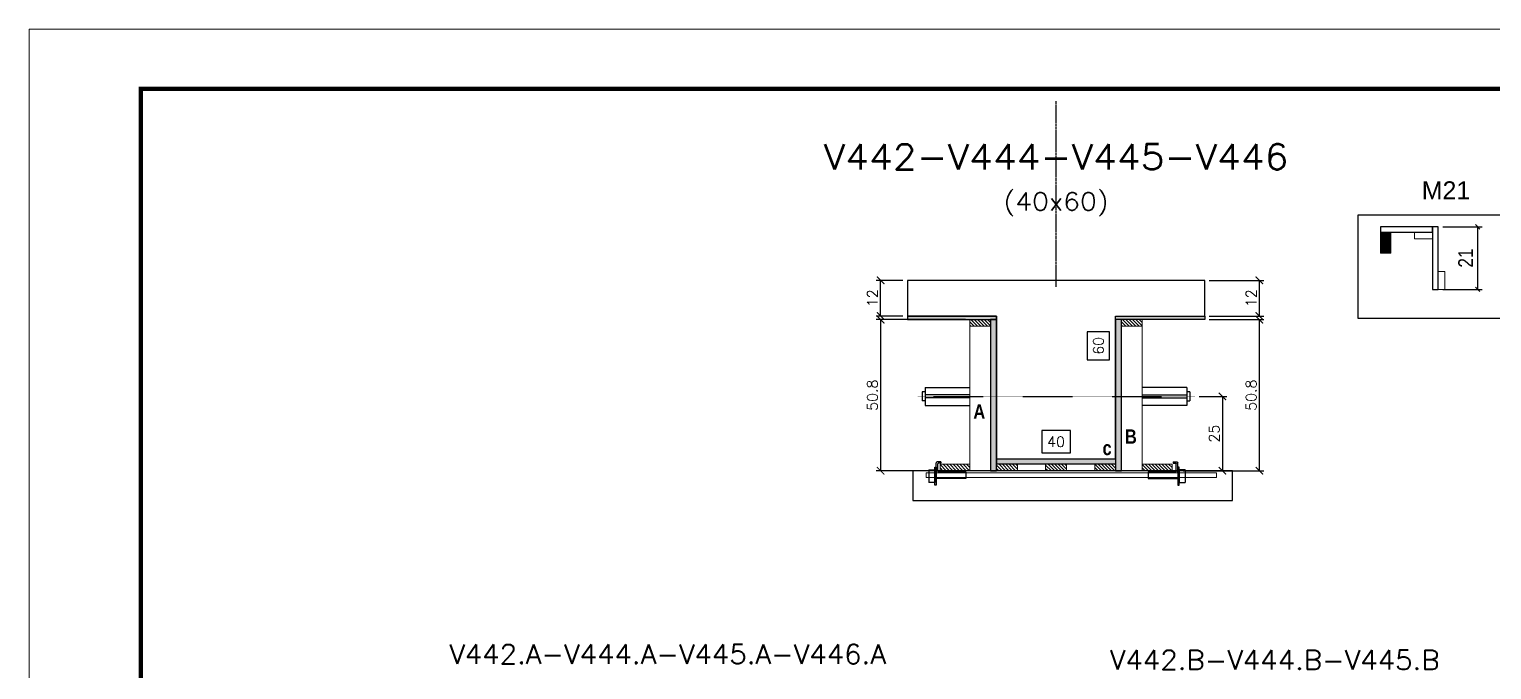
# Model space of a CAD drawing. Extents: x 137137 to 143418, y 10464 to 34486.
# Drawn here: x 138722 to 139706, y 19124 to 19554 of the extents above; entities that cross this region are included whole.
import ezdxf
from ezdxf.enums import TextEntityAlignment as Align

# ---------------------------------------------------------------- set-up
doc = ezdxf.new("R2010")
doc.units = 0
doc.linetypes.add('DASHED', pattern=[0.75, 0.5, -0.25])
doc.linetypes.add('HIDDEN', pattern=[0.375, 0.25, -0.125])
for name, color, linetype in [('5', 5, 'Continuous'), ('barrote', 251, 'Continuous'), ('COTA', 241, 'Continuous'), ('Cota Seção (2x)', 4, 'Continuous'), ('detalhes', 4, 'Continuous'), ('Painéis', 200, 'Continuous'), ('presilha', 1, 'Continuous'), ('TENSOR', 3, 'Continuous'), ('Texto de Titulo', 7, 'Continuous'), ('Texto Qtd Sarr', 242, 'Continuous')]:
    doc.layers.add(name, color=color, linetype=linetype)
for name, color, linetype, lineweight in [('CONCRETO', 251, 'Continuous', 25), ('Folhas', 255, 'Continuous', 9), ('Hachura', 251, 'Continuous', 9), ('Madeira', 126, 'Continuous', 18), ('Sarr 2.2x7', 40, 'Continuous', 9), ('SARRAFO DE PRESSAO', 251, 'DASHED', 9), ('SCO-___-LAJ', 2, 'Continuous', 0), ('Texto Seção', 7, 'Continuous', 15)]:
    doc.layers.add(name, color=color, linetype=linetype, lineweight=lineweight)
doc.styles.add('COTA TECNICA', font='techl___.ttf', dxfattribs={"height": 10})
doc.styles.add('REGUA-120', font='ROMANS.shx', dxfattribs={"height": 15})
doc.styles.add('Romans', font='romans.shx')
doc.styles.get("Standard").update_dxf_attribs({"font": 'arial.ttf'})
doc.styles.add('TECNICA', font='techb___.ttf', dxfattribs={"height": 10})
doc.dimstyles.new('Cota Seção (2x)', dxfattribs={"dimtxt": 7, "dimasz": 5, "dimexe": 3, "dimexo": 3, "dimgap": 2, "dimtad": 3, "dimdec": 1, "dimlfac": 0.5, "dimzin": 12, "dimdsep": 46, "dimtxsty": 'Romans', "dimblk": 'ARCHTICK', "dimcen": 0, "dimclrd": 4, "dimclre": 4, "dimclrt": 1, "dimadec": 1, "dimazin": 3, "dimtfac": 1, "dimtdec": 1, "dimtmove": 0, "dimatfit": 3, "dimldrblk": 'OBLIQUE', "dimfxl": 1, "dimtolj": 1, "dimtzin": 12, "dimarcsym": 0})
doc.dimstyles.new('Cota Seção interna', dxfattribs={"dimtxt": 7, "dimasz": 6, "dimexe": 0.18, "dimexo": 2, "dimgap": -4, "dimtad": 3, "dimdec": 1, "dimlfac": 0.5, "dimzin": 12, "dimdsep": 46, "dimtxsty": 'Romans', "dimblk": 'ARCHTICK', "dimcen": 0.09, "dimse1": 1, "dimse2": 1, "dimsd1": 1, "dimsd2": 1, "dimclrd": 180, "dimclre": 5, "dimclrt": 1, "dimadec": 0, "dimazin": 3, "dimtfac": 1, "dimtdec": 1, "dimtofl": 0, "dimtmove": 0, "dimatfit": 3, "dimldrblk": 'ARCHTICK', "dimfxl": 1, "dimtolj": 1, "dimtzin": 0, "dimarcsym": 0})
doc.dimstyles.new('PAINEL', dxfattribs={"dimtxt": 10, "dimasz": 3, "dimexe": 3, "dimexo": 3, "dimgap": 3, "dimtad": 1, "dimdec": 1, "dimzin": 12, "dimdsep": 46, "dimtxsty": 'COTA TECNICA', "dimblk1": 'OBLIQUE', "dimblk2": 'OBLIQUE', "dimsah": 1, "dimcen": 0.9, "dimclrd": 4, "dimclre": 4, "dimclrt": 240, "dimadec": 1, "dimazin": 3, "dimtfac": 1, "dimtdec": 1, "dimtmove": 0, "dimatfit": 3, "dimfxl": 1, "dimtolj": 1, "dimtzin": 12, "dimarcsym": 0})

# ---------------------------------------------------------------- blocks, each defined once
blk = doc.blocks.new('9999999999')
at = {"layer": 'Folhas'}
blk.add_lwpolyline([(98138.98, 34190.21), (99623.98, 34190.21), (99623.98, 35240.21), (98138.98, 35240.21)], close=True, dxfattribs=at)
at = {"layer": 'Folhas', "color": 30, "const_width": 3}
blk.add_lwpolyline([(98213.98, 34230.21), (99583.98, 34230.21), (99583.98, 35200.21), (98213.98, 35200.21)], close=True, dxfattribs=at)
blk = doc.blocks.new('_ArchTick')
at = {"color": 0, "linetype": 'ByBlock', "const_width": 0.15}
blk.add_lwpolyline([(-0.5, -0.5), (0.5, 0.5)], dxfattribs=at)
blk = doc.blocks.new('*D1594')
at = {"layer": 'COTA', "color": 4, "lineweight": -2, "transparency": 16777216}
for p, q in [((139515.79, 19359.1), (139552.51, 19359.1)), ((139549.51, 19257.5), (139549.51, 19359.1)), ((139498.19, 19257.5), (139552.51, 19257.5))]:
    blk.add_line(p, q, dxfattribs=at)
at = {"layer": 'Defpoints', "color": 0, "transparency": 16777216}
for p in [(139512.79, 19359.1), (139549.51, 19359.1), (139495.19, 19257.5)]:
    blk.add_point(p, dxfattribs=at)
at = {"layer": 'COTA', "color": 4, "lineweight": -2, "transparency": 16777216, "xscale": 5, "yscale": 5, "zscale": 5}
for p, rotation in [((139549.51, 19359.1), 90), ((139549.51, 19257.5), 270)]:
    blk.add_blockref('_ArchTick', p, dxfattribs=dict(at, rotation=rotation))
at = {"layer": 'COTA', "color": 1, "transparency": 16777216, "insert": (139544.01, 19308.3), "char_height": 7, "attachment_point": 5, "rotation": 90, "style": 'Romans'}
blk.add_mtext('\\A1;50.8', dxfattribs=at)
blk = doc.blocks.new('_Oblique')
at = {"color": 0, "linetype": 'ByBlock', "lineweight": -2}
blk.add_line((-0.5, -0.5), (0.5, 0.5), dxfattribs=at)
blk = doc.blocks.new('*D1595')
at = {"layer": 'COTA', "color": 4, "lineweight": -2, "transparency": 16777216}
for p, q in [((139515.79, 19385.5), (139552.51, 19385.5)), ((139549.51, 19361.5), (139549.51, 19385.5)), ((139515.79, 19361.5), (139552.51, 19361.5))]:
    blk.add_line(p, q, dxfattribs=at)
at = {"layer": 'Defpoints', "color": 0, "transparency": 16777216}
for p in [(139512.79, 19385.5), (139549.51, 19385.5), (139512.79, 19361.5)]:
    blk.add_point(p, dxfattribs=at)
at = {"layer": 'COTA', "color": 4, "lineweight": -2, "transparency": 16777216, "xscale": 5, "yscale": 5, "zscale": 5}
for p, rotation in [((139549.51, 19385.5), 90), ((139549.51, 19361.5), 270)]:
    blk.add_blockref('_ArchTick', p, dxfattribs=dict(at, rotation=rotation))
at = {"layer": 'COTA', "color": 1, "transparency": 16777216, "insert": (139544.01, 19373.5), "char_height": 7, "attachment_point": 5, "rotation": 90, "style": 'Romans'}
blk.add_mtext('\\A1;12', dxfattribs=at)
blk = doc.blocks.new('*D1596')
at = {"layer": 'Cota Seção (2x)', "color": 180, "lineweight": -2, "transparency": 16777216}
for p, q in [((139448.79, 19351), (139433.79, 19351)), ((139433.79, 19351), (139433.79, 19332)), ((139448.79, 19332), (139448.79, 19351)), ((139433.79, 19332), (139448.79, 19332))]:
    blk.add_line(p, q, dxfattribs=at)
at = {"layer": 'Defpoints', "color": 0, "transparency": 16777216}
for p in [(139452.79, 19385.5), (139452.79, 19385.5), (139452.79, 19265.5)]:
    blk.add_point(p, dxfattribs=at)
at = {"layer": 'Cota Seção (2x)', "color": 1, "transparency": 16777216, "insert": (139441.29, 19341.5), "char_height": 7, "attachment_point": 5, "rotation": 90, "style": 'Romans'}
blk.add_mtext('\\A1;60', dxfattribs=at)
blk = doc.blocks.new('PRESILHA METÁLICA 1')
at = {"layer": 'presilha'}
for p, q in [((6, 15.5), (7.5, 15.5)), ((6, -2.5), (6, 15.5)), ((7.5, 10.6), (7.5, 19.9)), ((7.5, 15.5), (7.5, -2.5)), ((12, 21), (8.6, 21)), ((9, 11.6), (9, 18.9)), ((12, 19.5), (9.6, 19.5)), ((12, 21), (12, 19.5)), ((0, 13), (6, 13)), ((0, 13), (0, 0)), ((6, 0), (0, 0)), ((6, 13), (6, 0)), ((37.5, 4.1), (7.5, 4.1)), ((37.5, 11), (9.6, 11)), ((37.5, 11), (37.5, 4.1)), ((7.5, -2.5), (6, -2.5))]:
    blk.add_line(p, q, dxfattribs=at)
for centre, radius, start, end in [((8.6, 19.9), 1.14, 90, 180), ((9.6, 18.9), 0.57, 90, 180), ((9.6, 11.6), 0.57, 180, 270)]:
    blk.add_arc(centre, radius, start, end, dxfattribs=at)
blk = doc.blocks.new('*D1597')
at = {"layer": 'Cota Seção (2x)', "color": 180, "lineweight": -2, "transparency": 16777216}
for p, q in [((139422.46, 19284.5), (139403.13, 19284.5)), ((139403.13, 19284.5), (139403.13, 19269.5)), ((139422.46, 19269.5), (139422.46, 19284.5)), ((139403.13, 19269.5), (139422.46, 19269.5))]:
    blk.add_line(p, q, dxfattribs=at)
at = {"layer": 'Defpoints', "color": 0, "transparency": 16777216}
for p in [(139372.8, 19257.5), (139452.79, 19265.5), (139452.79, 19257.5)]:
    blk.add_point(p, dxfattribs=at)
at = {"layer": 'Cota Seção (2x)', "color": 1, "transparency": 16777216, "insert": (139412.79, 19277), "char_height": 7, "attachment_point": 5, "style": 'Romans'}
blk.add_mtext('\\A1;40', dxfattribs=at)
blk = doc.blocks.new('*D1598')
at = {"layer": 'COTA', "color": 4, "lineweight": -2, "transparency": 16777216}
for p, q in [((139351.79, 19359.1), (139291.82, 19359.1)), ((139294.82, 19359.1), (139294.82, 19257.5)), ((139351.79, 19257.5), (139291.82, 19257.5))]:
    blk.add_line(p, q, dxfattribs=at)
at = {"layer": 'Defpoints', "color": 0, "transparency": 16777216}
for p in [(139354.79, 19359.1), (139294.82, 19257.5), (139354.79, 19257.5)]:
    blk.add_point(p, dxfattribs=at)
at = {"layer": 'COTA', "color": 4, "lineweight": -2, "transparency": 16777216, "xscale": 5, "yscale": 5, "zscale": 5}
for p, rotation in [((139294.82, 19359.1), 90), ((139294.82, 19257.5), 270)]:
    blk.add_blockref('_ArchTick', p, dxfattribs=dict(at, rotation=rotation))
at = {"layer": 'COTA', "color": 1, "transparency": 16777216, "insert": (139289.32, 19308.3), "char_height": 7, "attachment_point": 5, "rotation": 90, "style": 'Romans'}
blk.add_mtext('\\A1;50.8', dxfattribs=at)
blk = doc.blocks.new('*D1599')
at = {"layer": 'COTA', "color": 4, "lineweight": -2, "transparency": 16777216}
for p, q in [((139509.1, 19307.47), (139527.65, 19307.47)), ((139524.65, 19307.47), (139524.65, 19257.5)), ((139509.1, 19257.5), (139527.65, 19257.5))]:
    blk.add_line(p, q, dxfattribs=at)
at = {"layer": 'Defpoints', "color": 0, "transparency": 16777216}
for p in [(139506.1, 19307.47), (139506.1, 19257.5), (139524.65, 19257.5)]:
    blk.add_point(p, dxfattribs=at)
at = {"layer": 'COTA', "color": 4, "lineweight": -2, "transparency": 16777216, "xscale": 5, "yscale": 5, "zscale": 5}
for p, rotation in [((139524.65, 19307.47), 90), ((139524.65, 19257.5), 270)]:
    blk.add_blockref('_ArchTick', p, dxfattribs=dict(at, rotation=rotation))
at = {"layer": 'COTA', "color": 1, "transparency": 16777216, "insert": (139519.15, 19282.49), "char_height": 7, "attachment_point": 5, "rotation": 90, "style": 'Romans'}
blk.add_mtext('\\A1;25', dxfattribs=at)
blk = doc.blocks.new('titulo1')
at = {"layer": 'Defpoints', "color": 252, "linetype": 'HIDDEN', "ltscale": 2}
blk.add_line((0, 0), (0, 125), dxfattribs=at)
at = {"layer": 'Defpoints', "style": 'Romans', "oblique": 15}
blk.add_attdef('FOLHA', text='', height=10, dxfattribs=at).set_placement((0, 15.58), align=Align.MIDDLE_CENTER)
at = {"layer": 'Texto Qtd Sarr', "color": 3, "style": 'Romans', "oblique": 15}
for tag, height, p in [('TITULO', 17, (0, 71.45)), ('SEÇÃO', 12, (0, 41.55))]:
    blk.add_attdef(tag, text='', height=height, dxfattribs=at).set_placement(p, align=Align.MIDDLE_CENTER)
blk = doc.blocks.new('*D1899')
at = {"layer": 'COTA', "color": 4, "lineweight": -2, "transparency": 16777216}
for p, q in [((139309.8, 19385.5), (139291.82, 19385.5)), ((139294.82, 19361.5), (139294.82, 19385.5)), ((139309.8, 19361.5), (139291.82, 19361.5))]:
    blk.add_line(p, q, dxfattribs=at)
at = {"layer": 'Defpoints', "color": 0, "transparency": 16777216}
for p in [(139294.82, 19385.5), (139312.8, 19385.5), (139312.8, 19361.5)]:
    blk.add_point(p, dxfattribs=at)
at = {"layer": 'COTA', "color": 4, "lineweight": -2, "transparency": 16777216, "xscale": 5, "yscale": 5, "zscale": 5}
for p, rotation in [((139294.82, 19385.5), 90), ((139294.82, 19361.5), 270)]:
    blk.add_blockref('_ArchTick', p, dxfattribs=dict(at, rotation=rotation))
at = {"layer": 'COTA', "color": 1, "transparency": 16777216, "insert": (139289.32, 19373.5), "char_height": 7, "attachment_point": 5, "rotation": 90, "style": 'Romans'}
blk.add_mtext('\\A1;12', dxfattribs=at)
blk = doc.blocks.new('*D1900')
at = {"layer": 'Defpoints', "color": 0, "linetype": 'ByBlock', "transparency": 16777216}
for p in [(139669.84, 19421.46), (139669.84, 19379.46), (139696.29, 19379.46)]:
    blk.add_point(p, dxfattribs=at)
at = {"layer": 'Sarr 2.2x7', "color": 4, "linetype": 'ByBlock', "lineweight": -2, "transparency": 16777216}
for p, q in [((139672.84, 19421.46), (139699.29, 19421.46)), ((139696.29, 19421.46), (139696.29, 19379.46)), ((139672.84, 19379.46), (139699.29, 19379.46))]:
    blk.add_line(p, q, dxfattribs=at)
at = {"layer": 'Sarr 2.2x7', "color": 4, "linetype": 'ByBlock', "lineweight": -2, "transparency": 16777216, "xscale": 3, "yscale": 3, "zscale": 3}
for p, rotation in [((139696.29, 19421.46), 90), ((139696.29, 19379.46), 270)]:
    blk.add_blockref('_Oblique', p, dxfattribs=dict(at, rotation=rotation))
at = {"layer": 'Sarr 2.2x7', "color": 240, "linetype": 'ByBlock', "transparency": 16777216, "insert": (139688.23, 19400.46), "char_height": 10, "attachment_point": 5, "rotation": 90, "style": 'COTA TECNICA'}
blk.add_mtext('\\A1;21', dxfattribs=at)

msp = doc.modelspace()

# ---------------------------------------------------------------- hatches: boundary and pattern name
at = {"layer": 'Hachura'}
h = msp.add_hatch(color=256, dxfattribs=at)
h.dxf.hatch_style = 1
h.paths.add_polyline_path([(139372.8, 19359.1), (139372.8, 19361.5), (139312.8, 19361.5), (139312.8, 19359.1)])
h = msp.add_hatch(dxfattribs=at)
h.set_pattern_fill('ANSI31', color=256, scale=0.5, angle=270, style=0)
h.set_pattern_definition([(315, (162260.6139, 11051.4572), (1.12253202, 1.12253202), [])])
h.paths.add_polyline_path([(139354.79, 19354.7), (139354.79, 19359.1), (139368.79, 19359.1), (139368.79, 19354.7)])
h = msp.add_hatch(color=256, dxfattribs=at)
h.dxf.hatch_style = 1
h.paths.add_polyline_path([(139372.79, 19359.1), (139368.79, 19359.1), (139368.79, 19257.5), (139372.79, 19257.5)])
h = msp.add_hatch(color=256, dxfattribs=at)
h.dxf.hatch_style = 1
h.paths.add_polyline_path([(139452.79, 19359.1), (139452.79, 19361.5), (139512.79, 19361.5), (139512.79, 19359.1)])
h = msp.add_hatch(color=256, dxfattribs=at)
h.dxf.hatch_style = 1
h.paths.add_polyline_path([(139456.79, 19359.1), (139452.79, 19359.1), (139452.79, 19257.5), (139456.79, 19257.5)])
h = msp.add_hatch(dxfattribs=at)
h.set_pattern_fill('ANSI31', color=256, scale=0.5, angle=270, style=0)
h.set_pattern_definition([(315, (162362.6139, 11051.4572), (1.12253202, 1.12253202), [])])
h.paths.add_polyline_path([(139456.79, 19354.7), (139456.79, 19359.1), (139470.79, 19359.1), (139470.79, 19354.7)])
h = msp.add_hatch(dxfattribs=at)
h.set_pattern_fill('ANSI31', color=256, scale=0.5, angle=270, style=0)
h.set_pattern_definition([(315, (162226.6139, 11027.8572), (1.12253202, 1.12253202), [])])
h.paths.add_polyline_path([(139354.79, 19257.5), (139354.79, 19261.9), (139334.79, 19261.9), (139334.79, 19257.5)])
h = msp.add_hatch(color=256, dxfattribs=at)
h.dxf.hatch_style = 1
h.paths.add_polyline_path([(139372.8, 19261.9), (139372.8, 19265.5), (139452.79, 19265.5), (139452.79, 19261.9)])
h = msp.add_hatch(dxfattribs=at)
h.set_pattern_fill('ANSI31', color=256, scale=0.5, angle=270, style=0)
h.set_pattern_definition([(315, (162329.416, 11027.8572), (1.12253202, 1.12253202), [])])
h.paths.add_polyline_path([(139372.8, 19257.5), (139372.8, 19261.9), (139386.8, 19261.9), (139386.8, 19257.5)])
h = msp.add_hatch(dxfattribs=at)
h.set_pattern_fill('ANSI31', color=256, scale=0.5, angle=270, style=0)
h.set_pattern_definition([(315, (162362.4149, 11027.8572), (1.12253202, 1.12253202), [])])
h.paths.add_polyline_path([(139405.79, 19257.5), (139405.79, 19261.9), (139419.79, 19261.9), (139419.79, 19257.5)])
h = msp.add_hatch(dxfattribs=at)
h.set_pattern_fill('ANSI31', color=256, scale=0.5, angle=270, style=0)
h.set_pattern_definition([(315, (162371.4139, 11027.8572), (1.12253202, 1.12253202), [])])
h.paths.add_polyline_path([(139452.79, 19257.5), (139452.79, 19261.9), (139438.79, 19261.9), (139438.79, 19257.5)])
h = msp.add_hatch(dxfattribs=at)
h.set_pattern_fill('ANSI31', color=256, scale=0.5, angle=270, style=0)
h.set_pattern_definition([(315, (162362.6139, 11027.8572), (1.12253202, 1.12253202), [])])
h.paths.add_polyline_path([(139490.79, 19257.5), (139490.79, 19261.9), (139470.79, 19261.9), (139470.79, 19257.5)])
at = {"layer": 'Madeira'}
h = msp.add_hatch(dxfattribs=at)
h.set_pattern_fill('ANSI31', color=256, scale=0.2, angle=270, style=0)
h.set_pattern_definition([(315, (156266.8211, 6069.7238), (0.449012806, 0.449012806), [])])
h.paths.add_polyline_path([(139630.88, 19403.85), (139637.88, 19403.85), (139637.88, 19417.85), (139630.88, 19417.85)])

# ---------------------------------------------------------------- linework, layer by layer
at = {"ltscale": 3}
for p, q in [((139322.79, 19310.47), (139322.79, 19304.47)), ((139324.79, 19310.47), (139322.79, 19310.47)), ((139324.79, 19313.47), (139324.79, 19301.47)), ((139324.79, 19313.47), (139354.79, 19313.47)), ((139354.79, 19308.47), (139324.79, 19308.47)), ((139354.79, 19306.47), (139324.79, 19306.47)), ((139500.79, 19313.47), (139470.79, 19313.47)), ((139470.79, 19308.47), (139500.79, 19308.47)), ((139470.79, 19306.47), (139500.79, 19306.47)), ((139500.79, 19313.47), (139500.79, 19301.47)), ((139502.79, 19310.47), (139500.79, 19310.47)), ((139502.79, 19310.47), (139502.79, 19304.47)), ((139324.79, 19304.47), (139322.79, 19304.47)), ((139324.79, 19301.47), (139354.79, 19301.47)), ((139500.79, 19301.47), (139470.79, 19301.47)), ((139500.79, 19304.47), (139502.79, 19304.47))]:
    msp.add_line(p, q, dxfattribs=at)
at = {"linetype": 'ByBlock'}
msp.add_lwpolyline([(139615.89, 19429.61), (139719.33, 19429.61), (139719.33, 19359.79), (139615.89, 19359.79)], close=True, dxfattribs=at)
at = {"layer": 'barrote'}
msp.add_lwpolyline([(139316.43, 19237.5), (139531.4, 19237.5), (139531.4, 19257.5), (139316.43, 19257.5)], close=True, dxfattribs=at)
at = {"layer": 'CONCRETO'}
msp.add_lwpolyline([(139372.79, 19361.5), (139372.79, 19261.9), (139372.8, 19261.9), (139372.8, 19265.5), (139452.79, 19265.5), (139452.79, 19361.5), (139512.79, 19361.5), (139512.79, 19385.5), (139452.79, 19385.5), (139452.79, 19385.5), (139372.79, 19385.5), (139312.8, 19385.5), (139312.8, 19361.5)], close=True, dxfattribs=at)
at = {"layer": 'Madeira'}
for points in [[(139630.88, 19417.85), (139637.88, 19417.85), (139637.88, 19403.85), (139630.88, 19403.85)], [(139354.79, 19354.7), (139354.79, 19359.1), (139368.79, 19359.1), (139368.79, 19354.7)], [(139354.79, 19359.1), (139368.79, 19359.1), (139368.79, 19257.5), (139354.79, 19257.5)], [(139456.79, 19354.7), (139456.79, 19359.1), (139470.79, 19359.1), (139470.79, 19354.7)], [(139456.79, 19359.1), (139470.79, 19359.1), (139470.79, 19257.5), (139456.79, 19257.5)], [(139354.79, 19257.5), (139354.79, 19261.9), (139334.79, 19261.9), (139334.79, 19257.5)], [(139372.8, 19257.5), (139372.8, 19261.9), (139386.8, 19261.9), (139386.8, 19257.5)], [(139405.79, 19257.5), (139405.79, 19261.9), (139419.79, 19261.9), (139419.79, 19257.5)], [(139452.79, 19257.5), (139452.79, 19261.9), (139438.79, 19261.9), (139438.79, 19257.5)], [(139490.79, 19257.5), (139490.79, 19261.9), (139470.79, 19261.9), (139470.79, 19257.5)]]:
    msp.add_lwpolyline(points, close=True, dxfattribs=at)
at = {"layer": 'Painéis', "linetype": 'ByBlock'}
msp.add_lwpolyline([(139665.84, 19421.46), (139630.9, 19421.46), (139630.9, 19417.86), (139665.84, 19417.86), (139665.84, 19421.46)], dxfattribs=at)
at = {"layer": 'Painéis'}
for points in [[(139665.84, 19379.46), (139669.84, 19379.46), (139669.84, 19421.46), (139665.84, 19421.46)], [(139372.8, 19359.1), (139372.8, 19361.5), (139312.8, 19361.5), (139312.8, 19359.1)], [(139372.79, 19359.1), (139368.79, 19359.1), (139368.79, 19257.5), (139372.79, 19257.5)], [(139452.79, 19359.1), (139452.79, 19361.5), (139512.79, 19361.5), (139512.79, 19359.1)], [(139456.79, 19359.1), (139452.79, 19359.1), (139452.79, 19257.5), (139456.79, 19257.5)], [(139372.8, 19261.9), (139372.8, 19265.5), (139452.79, 19265.5), (139452.79, 19261.9)]]:
    msp.add_lwpolyline(points, close=True, dxfattribs=at)
at = {"layer": 'Sarr 2.2x7', "linetype": 'ByBlock'}
for points in [[(139665.84, 19417.86), (139653.84, 19417.86), (139653.84, 19413.46), (139665.84, 19413.46), (139665.84, 19417.86)], [(139674.24, 19379.46), (139674.24, 19391.46), (139669.84, 19391.46), (139669.84, 19379.46), (139674.24, 19379.46)]]:
    msp.add_lwpolyline(points, dxfattribs=at)
at = {"layer": 'SCO-___-LAJ', "color": 1}
msp.add_lwpolyline([(139325.43, 19256.17), (139520.74, 19256.17), (139520.74, 19252.97), (139325.43, 19252.97)], close=True, dxfattribs=at)
at = {"layer": 'TENSOR', "linetype": 'HIDDEN', "ltscale": 0.5}
msp.add_line((139319.79, 19307.47), (139506.1, 19307.47), dxfattribs=at)

# ---------------------------------------------------------------- block references
at = {"layer": 'presilha', "yscale": 0.6666666666666666, "zscale": 0.6666666666666666}
for p, xscale in [((139327.22, 19249.53), 0.6666666666666666), ((139499.66, 19249.53), -0.6666666666666666)]:
    msp.add_blockref('PRESILHA METÁLICA 1', p, dxfattribs=dict(at, xscale=xscale))
at = {"layer": 'SARRAFO DE PRESSAO', "color": 6, "linetype": 'ByBlock'}
msp.add_blockref('9999999999', (40583.31, -15685.91), dxfattribs=at)
at = {"layer": 'Texto Seção'}
ref = msp.add_blockref('titulo1', (139412.79, 19381.06), dxfattribs=at)
ref.add_attrib('TITULO', 'V442-V444-V445-V446', dxfattribs={"layer": 'Texto de Titulo', "color": 7, "height": 17, "style": 'Romans', "width": 1.1}).set_placement((139412.79, 19468.56), align=Align.MIDDLE_CENTER)
ref.add_attrib('SEÇÃO', '(40x60)', dxfattribs={"layer": 'Texto de Titulo', "color": 7, "height": 12, "style": 'Romans', "width": 1.1}).set_placement((139412.79, 19438.56), align=Align.MIDDLE_CENTER)

# ---------------------------------------------------------------- texts
at = {"layer": '5', "color": 7, "linetype": 'Continuous'}
msp.add_text('M21', height=12, rotation=359.99996, dxfattribs=at).set_placement((139658.73, 19440.06))
at = {"layer": 'detalhes', "style": 'TECNICA'}
for s, p in [('A', (139357.19, 19292.53)), ('B', (139459.15, 19275.69)), ('c', (139444.05, 19268))]:
    msp.add_text(s, height=9.6, dxfattribs=at).set_placement(p)
at = {"layer": 'Texto Seção', "style": 'REGUA-120', "width": 1.05}
for s, p in [('V442.A-V444.A-V445.A-V446.A', (139004.72, 19127.76)), ('V442.B-V444.B-V445.B', (139448.96, 19123.81))]:
    msp.add_text(s, height=13, dxfattribs=at).set_placement(p)

# ---------------------------------------------------------------- dimensions: what is measured, and where the dimension line sits
at = {"layer": 'COTA'}
for base, p1, p2, picture, middle in [((139294.82, 19385.5), (139312.8, 19361.5), (139312.8, 19385.5), '*D1899', (139289.32, 19373.5)), ((139549.51, 19385.5), (139512.79, 19361.5), (139512.79, 19385.5), '*D1595', (139544.01, 19373.5)), ((139294.82, 19257.5), (139354.79, 19359.1), (139354.79, 19257.5), '*D1598', (139289.32, 19308.3)), ((139549.51, 19359.1), (139495.19, 19257.5), (139512.79, 19359.1), '*D1594', (139544.01, 19308.3)), ((139524.65, 19257.5), (139506.1, 19307.47), (139506.1, 19257.5), '*D1599', (139519.15, 19282.49))]:
    dim = msp.add_linear_dim(base=base, p1=p1, p2=p2, angle=90, dimstyle='Cota Seção (2x)', dxfattribs=at)
    dim.commit()
    dim.dimension.update_dxf_attribs({"geometry": picture, "text_midpoint": middle})
at = {"layer": 'Cota Seção (2x)'}
dim = msp.add_linear_dim(base=(139452.79, 19385.5), p1=(139452.79, 19265.5), p2=(139452.79, 19385.5), angle=90, dimstyle='Cota Seção interna', dxfattribs=at)
dim.commit()
dim.dimension.update_dxf_attribs({"geometry": '*D1596', "text_midpoint": (139452.79, 19341.5), "dimtype": 160})
dim = msp.add_linear_dim(base=(139452.79, 19265.5), p1=(139372.8, 19257.5), p2=(139452.79, 19257.5), dimstyle='Cota Seção interna', dxfattribs=at)
dim.commit()
dim.dimension.update_dxf_attribs({"geometry": '*D1597', "text_midpoint": (139412.79, 19277)})
at = {"layer": 'Sarr 2.2x7', "linetype": 'ByBlock'}
dim = msp.add_linear_dim(base=(139696.29, 19379.46), p1=(139669.84, 19421.46), p2=(139669.84, 19379.46), angle=90, dimstyle='PAINEL', override={"dimlfac": 0.5}, dxfattribs=at)
dim.commit()
dim.dimension.update_dxf_attribs({"geometry": '*D1900', "text_midpoint": (139688.23, 19400.46)})

doc.saveas('drawing.dxf')
